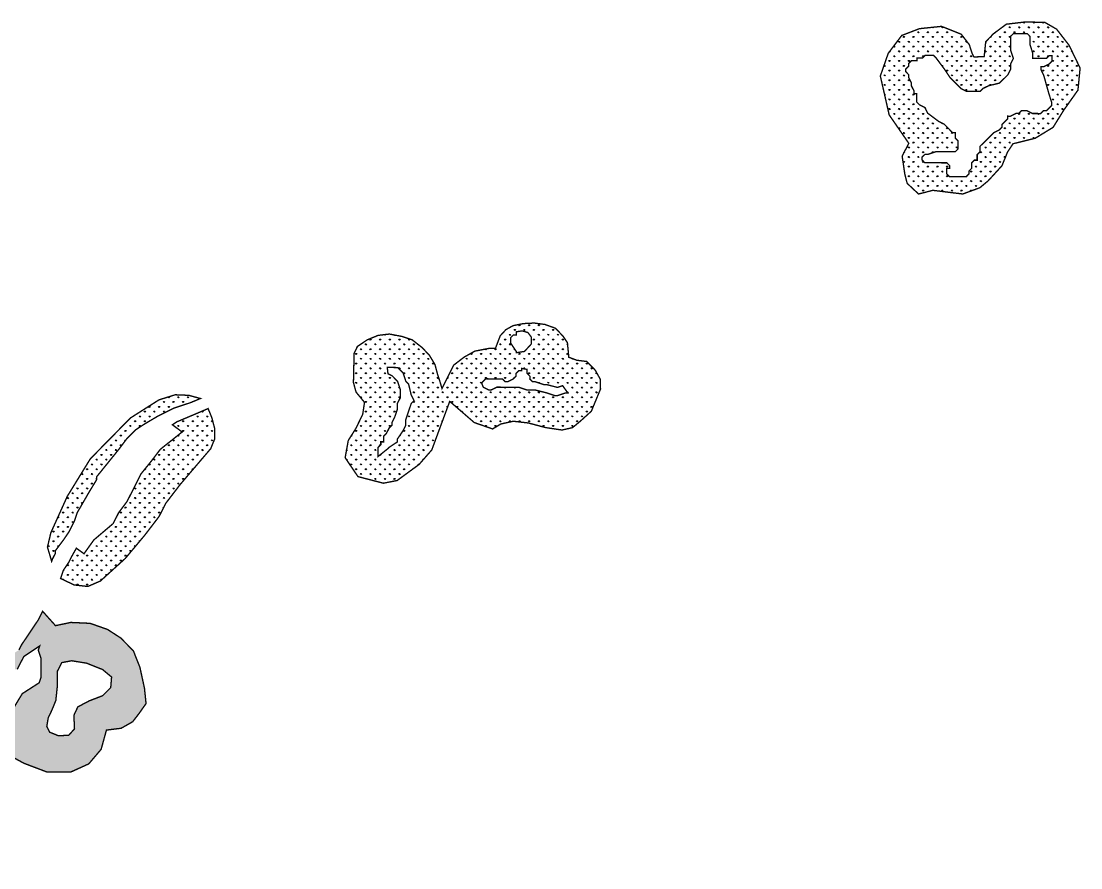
# Model space of a CAD drawing. Header units: metres. Extents: x 319750 to 415268, y 1725605 to 1842937.
# Drawn here: x 359983 to 361542, y 1742029 to 1743276 of the extents above; entities that cross this region are included whole.
import ezdxf

# ---------------------------------------------------------------- set-up
doc = ezdxf.new("R2010")
doc.units = ezdxf.units.M
doc.header["$MEASUREMENT"] = 0
doc.layers.add('MANGROOVES BUFFER ZONE', color=120, linetype='Continuous')

msp = doc.modelspace()

# ---------------------------------------------------------------- hatches: boundary and pattern name
at = {"layer": 'MANGROOVES BUFFER ZONE'}
h = msp.add_hatch(dxfattribs=at)
h.set_pattern_fill('GRASS', color=256, scale=10)
h.paths.add_polyline_path([(361541.3, 1743206.6), (361525.1, 1743240.1), (361506.7, 1743263.9), (361489.6, 1743273.7), (361461.5, 1743274.6), (361432.8, 1743271.2), (361413.9, 1743257.2), (361402.4, 1743245.4), (361400.1, 1743223.4), (361385.1, 1743223), (361382.5, 1743227.9), (361378.2, 1743241.1), (361366.3, 1743256.5), (361337.3, 1743268), (361304.8, 1743264.6), (361278.8, 1743254.6), (361258.9, 1743228.3), (361247.3, 1743194.9), (361260.3, 1743137.7), (361289.2, 1743095.8), (361279.4, 1743077), (361283.3, 1743050.6), (361286.8, 1743036.9), (361303.5, 1743021.2), (361324.7, 1743026.6), (361368.6, 1743021.2), (361393.7, 1743030.4), (361405.9, 1743040.5), (361426.3, 1743062.8), (361434.5, 1743083), (361442.6, 1743095.2), (361475.1, 1743103.2), (361501.5, 1743119.3), (361517.3, 1743144.7), (361538.1, 1743174.1)])
h.paths.add_polyline_path([(361499.8, 1743216.7), (361495.8, 1743212.6), (361487.6, 1743208.6), (361483.6, 1743208.6), (361483.6, 1743204.6), (361487.6, 1743196.4), (361495.6, 1743168), (361499.6, 1743155.8), (361499.6, 1743151.8), (361491.5, 1743143.7), (361487.4, 1743143.7), (361483.3, 1743139.6), (361479.3, 1743139.7), (361475.2, 1743139.7), (361471.2, 1743139.7), (361463.1, 1743143.8), (361459, 1743143.8), (361455, 1743143.8), (361450.9, 1743139.8), (361446.8, 1743139.8), (361438.7, 1743135.7), (361434.6, 1743135.8), (361434.6, 1743131.7), (361430.6, 1743127.7), (361426.5, 1743123.6), (361426.5, 1743119.6), (361422.4, 1743115.5), (361414.3, 1743111.5), (361410.2, 1743107.5), (361406.1, 1743103.4), (361402.1, 1743099.4), (361398, 1743095.3), (361393.9, 1743091.3), (361393.9, 1743087.2), (361393.9, 1743083.2), (361389.8, 1743079.1), (361389.8, 1743075.1), (361389.8, 1743071), (361385.7, 1743071), (361381.7, 1743067), (361381.7, 1743062.9), (361381.6, 1743058.9), (361377.6, 1743054.8), (361377.6, 1743050.8), (361373.5, 1743046.7), (361369.4, 1743046.7), (361365.4, 1743046.8), (361357.3, 1743046.8), (361353.2, 1743046.8), (361349.1, 1743046.8), (361345.1, 1743050.9), (361345.1, 1743054.9), (361345.1, 1743059), (361349.2, 1743059), (361349.2, 1743063), (361345.2, 1743067.1), (361337, 1743067.1), (361333, 1743067.2), (361328.9, 1743067.2), (361324.9, 1743067.2), (361320.8, 1743067.2), (361316.8, 1743067.2), (361312.7, 1743067.2), (361308.7, 1743071.3), (361308.7, 1743075.4), (361312.8, 1743079.4), (361316.8, 1743079.4), (361329, 1743083.4), (361337.1, 1743083.4), (361341.2, 1743083.4), (361353.3, 1743083.3), (361357.4, 1743083.3), (361361.5, 1743087.3), (361361.5, 1743091.4), (361361.5, 1743095.5), (361361.5, 1743099.5), (361357.5, 1743103.6), (361357.5, 1743111.7), (361353.4, 1743111.7), (361349.4, 1743115.8), (361341.3, 1743123.9), (361333.2, 1743128), (361317, 1743140.2), (361313, 1743148.4), (361304.9, 1743152.5), (361300.9, 1743156.5), (361300.9, 1743160.6), (361300.9, 1743164.6), (361300.9, 1743168.7), (361296.9, 1743168.7), (361296.9, 1743172.8), (361292.8, 1743180.9), (361292.9, 1743185), (361288.8, 1743193.1), (361288.8, 1743197.1), (361284.8, 1743201.2), (361284.8, 1743205.3), (361288.9, 1743209.3), (361288.9, 1743213.4), (361293, 1743217.4), (361301.1, 1743217.4), (361301.1, 1743221.4), (361309.2, 1743221.4), (361313.3, 1743225.4), (361317.3, 1743225.4), (361321.4, 1743225.4), (361325.4, 1743225.4), (361329.5, 1743221.3), (361341.6, 1743205.1), (361349.7, 1743192.9), (361357.7, 1743184.7), (361361.8, 1743180.6), (361365.8, 1743176.6), (361373.9, 1743172.5), (361378, 1743172.5), (361386.1, 1743172.4), (361390.2, 1743172.4), (361394.2, 1743172.4), (361398.3, 1743176.5), (361406.4, 1743180.5), (361422.6, 1743184.5), (361426.7, 1743188.5), (361434.9, 1743196.6), (361438.9, 1743204.7), (361439, 1743212.8), (361443.1, 1743220.9), (361439, 1743233.1), (361439.1, 1743241.2), (361439.1, 1743245.3), (361439.1, 1743249.3), (361439.1, 1743253.4), (361443.2, 1743257.4), (361447.2, 1743257.4), (361455.4, 1743257.4), (361459.4, 1743257.4), (361463.5, 1743257.4), (361467.5, 1743253.3), (361467.5, 1743249.2), (361467.5, 1743241.1), (361471.5, 1743228.9), (361471.5, 1743220.8), (361475.5, 1743220.8), (361483.6, 1743220.8), (361487.7, 1743220.8), (361491.7, 1743220.8), (361495.8, 1743224.8), (361499.9, 1743224.8), (361499.8, 1743220.7)], flags=16)
h = msp.add_hatch(dxfattribs=at)
h.set_pattern_fill('GRASS', color=256, scale=10)
h.paths.add_polyline_path([(360835.1, 1742748.6), (360827.8, 1742761.7), (360815.4, 1742774.6), (360800.7, 1742776.4), (360788.8, 1742780.9), (360788.2, 1742787.7), (360786.8, 1742802.2), (360780.6, 1742811.6), (360769.3, 1742823.5), (360753.8, 1742829.1), (360738, 1742831.2), (360721.9, 1742830.4), (360706.9, 1742827.4), (360696.3, 1742821.5), (360687.9, 1742812.4), (360680.9, 1742794), (360670.9, 1742793.8), (360650.7, 1742789.9), (360634.9, 1742781.1), (360619.4, 1742769.2), (360602.2, 1742734.9), (360599.6, 1742743.7), (360595.7, 1742755.7), (360591.9, 1742770), (360583.9, 1742783.4), (360573.2, 1742794.9), (360558.5, 1742806.4), (360543.7, 1742811.4), (360524.8, 1742815), (360508, 1742813), (360492.1, 1742806.4), (360477.8, 1742796.8), (360472.9, 1742786.7), (360471.9, 1742743.7), (360475.7, 1742729.6), (360488.2, 1742714.4), (360485.5, 1742696.5), (360475.1, 1742675.4), (360464.3, 1742658.4), (360459.7, 1742632.9), (360478.6, 1742605.1), (360516, 1742595.4), (360536.3, 1742599.4), (360568.5, 1742623), (360587.2, 1742644.4), (360613.6, 1742715.9), (360649.7, 1742684.7), (360676.7, 1742675.3), (360688.9, 1742682.6), (360707.2, 1742686.6), (360729.2, 1742684.1), (360754.7, 1742677.3), (360778.9, 1742673.7), (360794.3, 1742677.2), (360805.7, 1742686.6), (360822, 1742701.4), (360835.5, 1742734)])
h.paths.add_polyline_path([(360660.5, 1742743), (360662.6, 1742745), (360666.6, 1742749.1), (360674.8, 1742749), (360678.8, 1742749), (360682.9, 1742749), (360686.9, 1742749), (360691, 1742749), (360695, 1742744.9), (360699.1, 1742744.9), (360707.2, 1742748.9), (360711.3, 1742753), (360711.3, 1742757), (360715.4, 1742761.1), (360719.4, 1742761), (360719.4, 1742764.4), (360727.5, 1742762.9), (360727.5, 1742761), (360727.5, 1742757), (360731.6, 1742752.9), (360731.5, 1742748.8), (360735.6, 1742744.8), (360739.6, 1742744.7), (360751.8, 1742740.6), (360755.9, 1742740.6), (360772.1, 1742736.5), (360779.8, 1742739), (360787.3, 1742728.3), (360784.2, 1742728.4), (360772, 1742724.3), (360768, 1742724.4), (360755.8, 1742728.5), (360739.6, 1742732.6), (360727.4, 1742732.6), (360715.3, 1742736.7), (360682.8, 1742736.8), (360674.7, 1742732.8), (360670.6, 1742732.8), (360663, 1742736.8)], flags=16)
h.paths.add_polyline_path([(360561.1, 1742717), (360557, 1742712.9), (360548.8, 1742688.6), (360548.8, 1742680.5), (360544.7, 1742672.4), (360536.5, 1742660.3), (360536.5, 1742656.2), (360524.3, 1742648.1), (360522.3, 1742646.1), (360508, 1742634.6), (360508.1, 1742636), (360508.1, 1742640.1), (360508.1, 1742644.1), (360508.1, 1742648.2), (360512.2, 1742652.2), (360512.2, 1742656.3), (360516.2, 1742656.3), (360516.3, 1742664.4), (360520.3, 1742668.4), (360524.4, 1742676.5), (360528.5, 1742680.6), (360528.5, 1742684.6), (360532.6, 1742692.7), (360536.7, 1742704.9), (360536.7, 1742713), (360540.8, 1742721.1), (360540.9, 1742733.3), (360536.8, 1742745.5), (360532.8, 1742749.5), (360528.8, 1742753.6), (360522.7, 1742756.7), (360521.7, 1742765.8), (360524.7, 1742765.8), (360528.8, 1742765.8), (360536.9, 1742765.7), (360541, 1742761.7), (360545, 1742757.6), (360549, 1742745.4), (360553, 1742741.3), (360557, 1742725.1)], flags=16)
h.paths.add_polyline_path([(360711.4, 1742787.5), (360711.4, 1742789.5), (360703.3, 1742801.7), (360703.4, 1742809.8), (360707.4, 1742813.8), (360711.5, 1742813.8), (360711.5, 1742818.3), (360720.3, 1742819.7), (360728.7, 1742817.2), (360733.8, 1742810.4), (360733.8, 1742800.5), (360723.6, 1742789.4)], flags=16)
h = msp.add_hatch(dxfattribs=at)
h.set_pattern_fill('GRASS', color=256, scale=10)
h.paths.add_polyline_path([(360246.7, 1742720.1), (360229.5, 1742724.8), (360209.7, 1742725.6), (360185.7, 1742718.1), (360143.7, 1742691.4), (360084.7, 1742631.3), (360050.8, 1742576.1), (360026.6, 1742522.5), (360021.6, 1742501.3), (360027.8, 1742480.4), (360028.9, 1742483.6), (360033, 1742491.7), (360033, 1742495.7), (360045.2, 1742511.9), (360053.4, 1742524.1), (360061.5, 1742540.3), (360065.6, 1742552.4), (360082, 1742580.8), (360094.2, 1742601), (360094.2, 1742605.1), (360126.8, 1742645.5), (360139, 1742661.7), (360151.2, 1742673.8), (360163.4, 1742681.9), (360183.8, 1742694), (360208.2, 1742706.1), (360232.5, 1742714.1)])
h = msp.add_hatch(dxfattribs=at)
h.set_pattern_fill('GRASS', color=256, scale=10)
h.paths.add_polyline_path([(360261.9, 1742646.3), (360267.5, 1742660.1), (360267.6, 1742676.2), (360263.5, 1742691.9), (360258, 1742705.3), (360240.6, 1742697.8), (360212.1, 1742685.8), (360205.5, 1742681.4), (360219.8, 1742670.8), (360208, 1742661.4), (360187.7, 1742645.3), (360175.4, 1742629.1), (360159.1, 1742608.9), (360146.9, 1742584.6), (360138.7, 1742568.4), (360126.5, 1742552.2), (360118.3, 1742536), (360089.8, 1742511.8), (360075.4, 1742491.6), (360064.1, 1742499.7), (360057.3, 1742487.5), (360053.2, 1742479.4), (360045.1, 1742467.3), (360041, 1742455.1), (360060.9, 1742445.6), (360081.1, 1742443.4), (360099.5, 1742451.4), (360136.2, 1742484.7), (360165, 1742519.1), (360185.8, 1742546.3), (360196, 1742566.2), (360217, 1742593.6), (360249.2, 1742631.4)])
h = msp.add_hatch(dxfattribs=at)
h.set_pattern_fill('GRASS', color=256, scale=10)
h.paths.add_polyline_path([(360147, 1742244.2), (360156.5, 1742256.5), (360166.7, 1742271), (360164.4, 1742293.4), (360157.7, 1742324.2), (360148.1, 1742348.5), (360129.6, 1742367.4), (360110, 1742380.1), (360084.4, 1742389.1), (360055.9, 1742390.4), (360033.4, 1742385.7), (360014.5, 1742406.8), (360008.3, 1742394.4), (360000.1, 1742382.3), (359992, 1742370.1), (359983.8, 1742358), (359979.7, 1742349.9), (359967.5, 1742341.8), (359951.3, 1742329.7), (359951.2, 1742329.6), (359965.1, 1742321.1), (359977.1, 1742321.5), (359986.8, 1742340.2), (360010.2, 1742355.9), (360008.1, 1742349.8), (360012.1, 1742337.6), (360012.1, 1742325.4), (360012.1, 1742321.4), (360012.1, 1742317.3), (360012, 1742309.2), (360009.5, 1742301.6), (359984.6, 1742285.6), (359970.9, 1742263), (359953.1, 1742239), (359931.8, 1742237.7), (359920.3, 1742247), (359909.6, 1742261.2), (359895.8, 1742278.1), (359895.8, 1742307), (359910.6, 1742313.6), (359902.6, 1742317.7), (359890.4, 1742317.8), (359882.3, 1742321.8), (359870.1, 1742325.9), (359841.8, 1742334.2), (359817.5, 1742342.4), (359797.2, 1742346.5), (359789.1, 1742346.5), (359781, 1742346.5), (359772.8, 1742342.5), (359748.5, 1742342.6), (359724.1, 1742334.6), (359703.8, 1742330.6), (359691.7, 1742326.6), (359683.6, 1742326.6), (359675.4, 1742322.6), (359651, 1742306.4), (359634.8, 1742298.4), (359622.6, 1742290.3), (359614.4, 1742278.2), (359594.1, 1742258), (359585.9, 1742253.9), (359577.8, 1742254), (359565.7, 1742254), (359549.4, 1742254.1), (359529.2, 1742258.2), (359508.9, 1742258.3), (359492.7, 1742254.3), (359480.5, 1742254.3), (359464.3, 1742258.4), (359452.1, 1742262.5), (359444, 1742262.6), (359440, 1742262.6), (359435.9, 1742266.6), (359419.7, 1742270.8), (359403.5, 1742278.9), (359391.4, 1742283), (359375.1, 1742287.1), (359363, 1742295.3), (359346.8, 1742295.4), (359330.6, 1742299.5), (359322.4, 1742295.4), (359306.2, 1742295.5), (359285.9, 1742291.5), (359277.8, 1742287.5), (359269.7, 1742287.5), (359253.4, 1742283.5), (359237.2, 1742275.5), (359229.1, 1742267.4), (359220.9, 1742263.4), (359212.8, 1742251.2), (359208.7, 1742243.1), (359200.5, 1742222.9), (359192.3, 1742210.7), (359184.2, 1742194.5), (359180.1, 1742194.5), (359176, 1742190.5), (359172, 1742182.4), (359159.8, 1742174.3), (359147.6, 1742166.3), (359127.3, 1742158.2), (359107, 1742154.2), (359094.8, 1742150.2), (359090.7, 1742150.2), (359074.5, 1742146.2), (359054.2, 1742146.3), (359038, 1742142.3), (359029.9, 1742146.4), (359017.7, 1742146.4), (359009.6, 1742150.5), (358993.4, 1742158.7), (358978.9, 1742164.6), (358959.3, 1742164.3), (358940.6, 1742154.1), (358927.8, 1742140.5), (358924.9, 1742126.5), (358922.6, 1742097.8), (358924.2, 1742079.8), (358935.4, 1742062.3), (358946.9, 1742054.8), (358966.1, 1742051.9), (358989.8, 1742055.2), (359010.7, 1742058.9), (359027, 1742056.2), (359035.3, 1742050), (359047.9, 1742042), (359061, 1742031.1), (359081.1, 1742029.1), (359102.7, 1742034.8), (359127.4, 1742049.8), (359145.5, 1742083.8), (359168.2, 1742109.9), (359186.4, 1742120.6), (359204.4, 1742130.1), (359218.1, 1742143.2), (359231.6, 1742153.5), (359244.4, 1742147.2), (359265.6, 1742146.9), (359287, 1742156.7), (359307.8, 1742166.2), (359331.6, 1742172.1), (359350.7, 1742181.9), (359360.7, 1742190.6), (359372.9, 1742183.6), (359393.1, 1742179.2), (359424, 1742181.5), (359447.1, 1742184.5), (359487.8, 1742189.7), (359502.1, 1742205.1), (359507.9, 1742228.8), (359529.6, 1742240.3), (359564.1, 1742231.5), (359579, 1742209.1), (359597.7, 1742197.5), (359615.3, 1742192.6), (359641.8, 1742195.1), (359670.2, 1742206.1), (359715.8, 1742222.8), (359730.8, 1742236.1), (359740.8, 1742254.8), (359748.6, 1742293.7), (359751.4, 1742320.4), (359775.2, 1742324.7), (359805.1, 1742322.7), (359843.5, 1742304), (359844.7, 1742278.6), (359852.3, 1742260.9), (359864.6, 1742246.4), (359868.7, 1742228.5), (359876.6, 1742215.9), (359884.3, 1742205.7), (359904.4, 1742191.5), (359924.2, 1742181.3), (359951.3, 1742182.6), (359973.3, 1742190.5), (359987.1, 1742183), (360020.6, 1742170.3), (360056.4, 1742170.4), (360082.4, 1742182.2), (360100.6, 1742203.6), (360108.4, 1742231.9), (360130.1, 1742234.6)])
h.paths.add_polyline_path([(360020.6, 1742237.3), (360022.8, 1742250.1), (360028.1, 1742261.2), (360033.9, 1742275.4), (360036.1, 1742296.3), (360036.1, 1742318.4), (360042.8, 1742331.3), (360057.4, 1742334), (360079.2, 1742330.4), (360102.7, 1742321.1), (360116, 1742310), (360114.7, 1742294.5), (360102.7, 1742282.5), (360083.2, 1742275), (360066.3, 1742266.1), (360060.5, 1742253.7), (360061.4, 1742233.7), (360053, 1742224.4), (360037.9, 1742223.5), (360025, 1742228.8)], flags=16)
h.paths.add_polyline_path([(359695.5, 1742261.7), (359695.5, 1742257.6), (359695.5, 1742253.5), (359691.4, 1742249.5), (359679.2, 1742253.6), (359671.1, 1742257.7), (359663, 1742257.7), (359646.8, 1742249.7), (359634.6, 1742241.6), (359630.5, 1742237.5), (359610.2, 1742237.6), (359606.2, 1742233.6), (359594, 1742233.6), (359589.9, 1742237.7), (359590, 1742245.8), (359594, 1742245.8), (359598.1, 1742249.8), (359610.3, 1742266), (359630.7, 1742282.2), (359655.1, 1742298.3), (359659.1, 1742294.2), (359663.2, 1742294.2), (359667.2, 1742298.3), (359667.2, 1742302.3), (359671.3, 1742306.4), (359683.5, 1742314.4), (359699.7, 1742318.4), (359703.8, 1742322.5), (359703.8, 1742318.4), (359703.8, 1742310.3)], flags=16)
h.paths.add_polyline_path([(359464.2, 1742242.2), (359464.2, 1742238.1), (359456.1, 1742238.2), (359448, 1742234.1), (359431.7, 1742234.2), (359391.2, 1742226.2), (359387.1, 1742226.2), (359383.1, 1742230.3), (359383.1, 1742254.7), (359379.1, 1742266.8), (359383.2, 1742266.8), (359387.2, 1742262.8), (359391.3, 1742262.7), (359399.4, 1742258.7), (359419.6, 1742250.5), (359444, 1742246.3), (359452.1, 1742246.3), (359456.1, 1742242.2)], flags=16)
h.paths.add_polyline_path([(359299.5, 1742237.9), (359299.1, 1742219.3), (359276.2, 1742206.3), (359245.1, 1742206.5), (359245.1, 1742218.6), (359253.2, 1742226.7), (359273.6, 1742238.8), (359289.6, 1742254.7)], flags=16)
h.paths.add_polyline_path([(359123.1, 1742137.9), (359123.1, 1742129.8), (359119, 1742129.8), (359119, 1742121.7), (359110.9, 1742121.8), (359106.8, 1742113.7), (359102.8, 1742113.7), (359094.6, 1742105.6), (359090.6, 1742101.5), (359090.5, 1742097.5), (359086.5, 1742089.4), (359086.4, 1742077.2), (359078.3, 1742077.2), (359066.1, 1742081.3), (359058, 1742085.4), (359054, 1742089.5), (359050, 1742093.6), (359045.9, 1742097.6), (359037.8, 1742101.7), (359033.8, 1742105.8), (358997.3, 1742105.9), (358981.6, 1742102.9), (358987.4, 1742118.1), (358997.3, 1742118.1), (358997.3, 1742122.2), (359001.4, 1742122.1), (359005.5, 1742126.2), (359009.5, 1742126.2), (359013.6, 1742130.2), (359021.7, 1742126.1), (359046, 1742126), (359058.2, 1742130.1), (359082.6, 1742134), (359098.8, 1742138), (359115, 1742138), (359115, 1742139), (359119.1, 1742139.9), (359119.1, 1742138)], flags=16)

# ---------------------------------------------------------------- linework, layer by layer
at = {"layer": 'MANGROOVES BUFFER ZONE', "const_width": 2}
for points in [[(361541.3, 1743206.6), (361525.1, 1743240.1), (361506.7, 1743263.9), (361489.6, 1743273.7), (361461.5, 1743274.6), (361432.8, 1743271.2), (361413.9, 1743257.2), (361402.4, 1743245.4), (361400.1, 1743223.4), (361385.1, 1743223), (361382.5, 1743227.9), (361378.2, 1743241.1), (361366.3, 1743256.5), (361337.3, 1743268), (361304.8, 1743264.6), (361278.8, 1743254.6), (361258.9, 1743228.3), (361247.3, 1743194.9), (361260.3, 1743137.7), (361289.2, 1743095.8), (361279.4, 1743077), (361283.3, 1743050.6), (361286.8, 1743036.9), (361303.5, 1743021.2), (361324.7, 1743026.6), (361368.6, 1743021.2), (361393.7, 1743030.4), (361405.9, 1743040.5), (361426.3, 1743062.8), (361434.5, 1743083), (361442.6, 1743095.2), (361475.1, 1743103.2), (361501.5, 1743119.3), (361517.3, 1743144.7), (361538.1, 1743174.1), (361541.3, 1743206.6)], [(361499.8, 1743216.7), (361495.8, 1743212.6), (361487.6, 1743208.6), (361483.6, 1743208.6), (361483.6, 1743204.6), (361487.6, 1743196.4), (361495.6, 1743168), (361499.6, 1743155.8), (361499.6, 1743151.8), (361491.5, 1743143.7), (361487.4, 1743143.7), (361483.3, 1743139.6), (361479.3, 1743139.7), (361475.2, 1743139.7), (361471.2, 1743139.7), (361463.1, 1743143.8), (361459, 1743143.8), (361455, 1743143.8), (361450.9, 1743139.8), (361446.8, 1743139.8), (361438.7, 1743135.7), (361434.6, 1743135.8), (361434.6, 1743131.7), (361430.6, 1743127.7), (361426.5, 1743123.6), (361426.5, 1743119.6), (361422.4, 1743115.5), (361414.3, 1743111.5), (361410.2, 1743107.5), (361406.1, 1743103.4), (361402.1, 1743099.4), (361398, 1743095.3), (361393.9, 1743091.3), (361393.9, 1743087.2), (361393.9, 1743083.2), (361389.8, 1743079.1), (361389.8, 1743075.1), (361389.8, 1743071), (361385.7, 1743071), (361381.7, 1743067), (361381.7, 1743062.9), (361381.6, 1743058.9), (361377.6, 1743054.8), (361377.6, 1743050.8), (361373.5, 1743046.7), (361369.4, 1743046.7), (361365.4, 1743046.8), (361357.3, 1743046.8), (361353.2, 1743046.8), (361349.1, 1743046.8), (361345.1, 1743050.9), (361345.1, 1743054.9), (361345.1, 1743059), (361349.2, 1743059), (361349.2, 1743063), (361345.2, 1743067.1), (361337, 1743067.1), (361333, 1743067.2), (361328.9, 1743067.2), (361324.9, 1743067.2), (361320.8, 1743067.2), (361316.8, 1743067.2), (361312.7, 1743067.2), (361308.7, 1743071.3), (361308.7, 1743075.4), (361312.8, 1743079.4), (361316.8, 1743079.4), (361329, 1743083.4), (361337.1, 1743083.4), (361341.2, 1743083.4), (361353.3, 1743083.3), (361357.4, 1743083.3), (361361.5, 1743087.3), (361361.5, 1743091.4), (361361.5, 1743095.5), (361361.5, 1743099.5), (361357.5, 1743103.6), (361357.5, 1743111.7), (361353.4, 1743111.7), (361349.4, 1743115.8), (361341.3, 1743123.9), (361333.2, 1743128), (361317, 1743140.2), (361313, 1743148.4), (361304.9, 1743152.5), (361300.9, 1743156.5), (361300.9, 1743160.6), (361300.9, 1743164.6), (361300.9, 1743168.7), (361296.9, 1743168.7), (361296.9, 1743172.8), (361292.8, 1743180.9), (361292.9, 1743185), (361288.8, 1743193.1), (361288.8, 1743197.1), (361284.8, 1743201.2), (361284.8, 1743205.3), (361288.9, 1743209.3), (361288.9, 1743213.4), (361293, 1743217.4), (361301.1, 1743217.4), (361301.1, 1743221.4), (361309.2, 1743221.4), (361313.3, 1743225.4), (361317.3, 1743225.4), (361321.4, 1743225.4), (361325.4, 1743225.4), (361329.5, 1743221.3), (361341.6, 1743205.1), (361349.7, 1743192.9), (361357.7, 1743184.7), (361361.8, 1743180.6), (361365.8, 1743176.6), (361373.9, 1743172.5), (361378, 1743172.5), (361386.1, 1743172.4), (361390.2, 1743172.4), (361394.2, 1743172.4), (361398.3, 1743176.5), (361406.4, 1743180.5), (361422.6, 1743184.5), (361426.7, 1743188.5), (361434.9, 1743196.6), (361438.9, 1743204.7), (361439, 1743212.8), (361443.1, 1743220.9), (361439, 1743233.1), (361439.1, 1743241.2), (361439.1, 1743245.3), (361439.1, 1743249.3), (361439.1, 1743253.4), (361443.2, 1743257.4), (361447.2, 1743257.4), (361455.4, 1743257.4), (361459.4, 1743257.4), (361463.5, 1743257.4), (361467.5, 1743253.3), (361467.5, 1743249.2), (361467.5, 1743241.1), (361471.5, 1743228.9), (361471.5, 1743220.8), (361475.5, 1743220.8), (361483.6, 1743220.8), (361487.7, 1743220.8), (361491.7, 1743220.8), (361495.8, 1743224.8), (361499.9, 1743224.8), (361499.8, 1743220.7), (361499.8, 1743216.7)], [(360835.1, 1742748.6), (360827.8, 1742761.7), (360815.4, 1742774.6), (360800.7, 1742776.4), (360788.8, 1742780.9), (360788.2, 1742787.7), (360786.8, 1742802.2), (360780.6, 1742811.6), (360769.3, 1742823.5), (360753.8, 1742829.1), (360738, 1742831.2), (360721.9, 1742830.4), (360706.9, 1742827.4), (360696.3, 1742821.5), (360687.9, 1742812.4), (360680.9, 1742794), (360670.9, 1742793.8), (360650.7, 1742789.9), (360634.9, 1742781.1), (360619.4, 1742769.2), (360602.2, 1742734.9), (360599.6, 1742743.7), (360595.7, 1742755.7), (360591.9, 1742770), (360583.9, 1742783.4), (360573.2, 1742794.9), (360558.5, 1742806.4), (360543.7, 1742811.4), (360524.8, 1742815), (360508, 1742813), (360492.1, 1742806.4), (360477.8, 1742796.8), (360472.9, 1742786.7), (360471.9, 1742743.7), (360475.7, 1742729.6), (360488.2, 1742714.4), (360485.5, 1742696.5), (360475.1, 1742675.4), (360464.3, 1742658.4), (360459.7, 1742632.9), (360478.6, 1742605.1), (360516, 1742595.4), (360536.3, 1742599.4), (360568.5, 1742623), (360587.2, 1742644.4), (360613.6, 1742715.9), (360649.7, 1742684.7), (360676.7, 1742675.3), (360688.9, 1742682.6), (360707.2, 1742686.6), (360729.2, 1742684.1), (360754.7, 1742677.3), (360778.9, 1742673.7), (360794.3, 1742677.2), (360805.7, 1742686.6), (360822, 1742701.4), (360835.5, 1742734), (360835.1, 1742748.6)], [(360711.4, 1742787.5), (360711.4, 1742789.5), (360703.3, 1742801.7), (360703.4, 1742809.8), (360707.4, 1742813.8), (360711.5, 1742813.8), (360711.5, 1742818.3), (360720.3, 1742819.7), (360728.7, 1742817.2), (360733.8, 1742810.4), (360733.8, 1742800.5), (360723.6, 1742789.4), (360711.4, 1742787.5)], [(360561.1, 1742717), (360557, 1742712.9), (360548.8, 1742688.6), (360548.8, 1742680.5), (360544.7, 1742672.4), (360536.5, 1742660.3), (360536.5, 1742656.2), (360524.3, 1742648.1), (360522.3, 1742646.1), (360508, 1742634.6), (360508.1, 1742636), (360508.1, 1742640.1), (360508.1, 1742644.1), (360508.1, 1742648.2), (360512.2, 1742652.2), (360512.2, 1742656.3), (360516.2, 1742656.3), (360516.3, 1742664.4), (360520.3, 1742668.4), (360524.4, 1742676.5), (360528.5, 1742680.6), (360528.5, 1742684.6), (360532.6, 1742692.7), (360536.7, 1742704.9), (360536.7, 1742713), (360540.8, 1742721.1), (360540.9, 1742733.3), (360536.8, 1742745.5), (360532.8, 1742749.5), (360528.8, 1742753.6), (360522.7, 1742756.7), (360521.7, 1742765.8), (360524.7, 1742765.8), (360528.8, 1742765.8), (360536.9, 1742765.7), (360541, 1742761.7), (360545, 1742757.6), (360549, 1742745.4), (360553, 1742741.3), (360557, 1742725.1), (360561.1, 1742717)], [(360660.5, 1742743), (360662.6, 1742745), (360666.6, 1742749.1), (360674.8, 1742749), (360678.8, 1742749), (360682.9, 1742749), (360686.9, 1742749), (360691, 1742749), (360695, 1742744.9), (360699.1, 1742744.9), (360707.2, 1742748.9), (360711.3, 1742753), (360711.3, 1742757), (360715.4, 1742761.1), (360719.4, 1742761), (360719.4, 1742764.4), (360727.5, 1742762.9), (360727.5, 1742761), (360727.5, 1742757), (360731.6, 1742752.9), (360731.5, 1742748.8), (360735.6, 1742744.8), (360739.6, 1742744.7), (360751.8, 1742740.6), (360755.9, 1742740.6), (360772.1, 1742736.5), (360779.8, 1742739), (360787.3, 1742728.3), (360784.2, 1742728.4), (360772, 1742724.3), (360768, 1742724.4), (360755.8, 1742728.5), (360739.6, 1742732.6), (360727.4, 1742732.6), (360715.3, 1742736.7), (360682.8, 1742736.8), (360674.7, 1742732.8), (360670.6, 1742732.8), (360663, 1742736.8), (360660.5, 1742743)], [(360246.7, 1742720.1), (360229.5, 1742724.8), (360209.7, 1742725.6), (360185.7, 1742718.1), (360143.7, 1742691.4), (360084.7, 1742631.3), (360050.8, 1742576.1), (360026.6, 1742522.5), (360021.6, 1742501.3), (360027.8, 1742480.4), (360028.9, 1742483.6), (360033, 1742491.7), (360033, 1742495.7), (360045.2, 1742511.9), (360053.4, 1742524.1), (360061.5, 1742540.3), (360065.6, 1742552.4), (360082, 1742580.8), (360094.2, 1742601), (360094.2, 1742605.1), (360126.8, 1742645.5), (360139, 1742661.7), (360151.2, 1742673.8), (360163.4, 1742681.9), (360183.8, 1742694), (360208.2, 1742706.1), (360232.5, 1742714.1), (360246.7, 1742720.1)], [(360261.9, 1742646.3), (360267.5, 1742660.1), (360267.6, 1742676.2), (360263.5, 1742691.9), (360258, 1742705.3), (360240.6, 1742697.8), (360212.1, 1742685.8), (360205.5, 1742681.4), (360219.8, 1742670.8), (360208, 1742661.4), (360187.7, 1742645.3), (360175.4, 1742629.1), (360159.1, 1742608.9), (360146.9, 1742584.6), (360138.7, 1742568.4), (360126.5, 1742552.2), (360118.3, 1742536), (360089.8, 1742511.8), (360075.4, 1742491.6), (360064.1, 1742499.7), (360057.3, 1742487.5), (360053.2, 1742479.4), (360045.1, 1742467.3), (360041, 1742455.1), (360060.9, 1742445.6), (360081.1, 1742443.4), (360099.5, 1742451.4), (360136.2, 1742484.7), (360165, 1742519.1), (360185.8, 1742546.3), (360196, 1742566.2), (360217, 1742593.6), (360249.2, 1742631.4), (360261.9, 1742646.3)], [(360020.6, 1742237.3), (360022.8, 1742250.1), (360028.1, 1742261.2), (360033.9, 1742275.4), (360036.1, 1742296.3), (360036.1, 1742318.4), (360042.8, 1742331.3), (360057.4, 1742334), (360079.2, 1742330.4), (360102.7, 1742321.1), (360116, 1742310), (360114.7, 1742294.5), (360102.7, 1742282.5), (360083.2, 1742275), (360066.3, 1742266.1), (360060.5, 1742253.7), (360061.4, 1742233.7), (360053, 1742224.4), (360037.9, 1742223.5), (360025, 1742228.8), (360020.6, 1742237.3)]]:
    msp.add_lwpolyline(points, close=True, dxfattribs=at)
for points in [[(359973.3, 1742190.5), (359987.1, 1742183), (360020.6, 1742170.3), (360056.4, 1742170.4), (360082.4, 1742182.2), (360100.6, 1742203.6), (360108.4, 1742231.9), (360130.1, 1742234.6), (360147, 1742244.2), (360147, 1742244.2), (360156.5, 1742256.5), (360166.7, 1742271), (360164.4, 1742293.4), (360157.7, 1742324.2), (360148.1, 1742348.5), (360129.6, 1742367.4), (360110, 1742380.1), (360084.4, 1742389.1), (360055.9, 1742390.4), (360033.4, 1742385.7), (360014.5, 1742406.8), (360008.3, 1742394.4), (360000.1, 1742382.3), (359992, 1742370.1), (359983.8, 1742358), (359979.7, 1742349.9)], [(359977.1, 1742321.5), (359986.8, 1742340.2), (360010.2, 1742355.9), (360008.1, 1742349.8), (360012.1, 1742337.6), (360012.1, 1742325.4), (360012.1, 1742321.4), (360012.1, 1742317.3), (360012, 1742309.2), (360009.5, 1742301.6), (359984.6, 1742285.6), (359970.9, 1742263)]]:
    msp.add_lwpolyline(points, dxfattribs=at)

doc.saveas('drawing.dxf')
